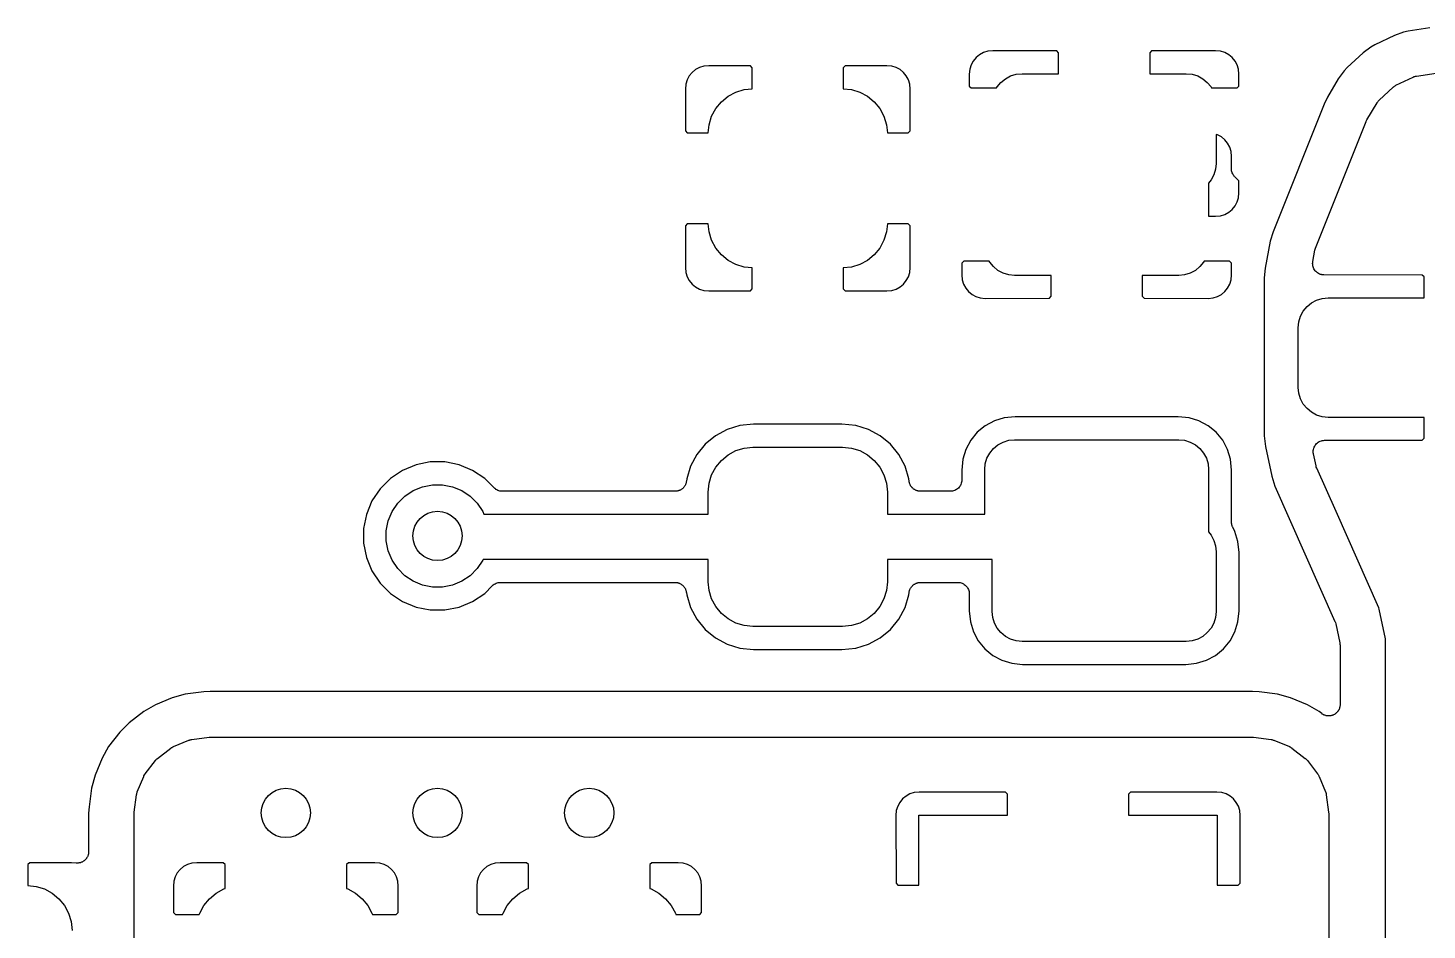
# Model space of a CAD drawing. Extents: x 176.5 to 204.5, y -115.6 to -87.6.
# Drawn here: x 187.76 to 197.13, y -102.26 to -96.22 of the extents above; entities that cross this region are included whole.
import ezdxf

# ---------------------------------------------------------------- set-up
doc = ezdxf.new("R2010")
doc.units = 0
doc.layers.add('BLACK', color=7, linetype='CONTINUOUS')

msp = doc.modelspace()

# ---------------------------------------------------------------- linework, layer by layer
at = {"layer": 'BLACK', "linetype": 'CONTINUOUS'}
for p, q in [((197.146, -96.219), (197.002, -96.2406)), ((196.91, -96.269), (196.779, -96.3316)), ((196.971, -96.2467), (196.91, -96.269)), ((197.002, -96.2406), (196.971, -96.2467)), ((194.107, -96.4167), (194.088, -96.4399)), ((194.13, -96.3977), (194.107, -96.4167)), ((194.156, -96.3835), (194.13, -96.3977)), ((194.185, -96.3748), (194.156, -96.3835)), ((194.219, -96.3715), (194.185, -96.3748)), ((194.648, -96.3725), (194.219, -96.3715)), ((194.66, -96.3851), (194.648, -96.3725)), ((194.66, -96.525), (194.66, -96.3851)), ((195.282, -96.3725), (195.27, -96.3851)), ((195.27, -96.3851), (195.27, -96.525)), ((195.711, -96.3715), (195.282, -96.3725)), ((195.745, -96.3748), (195.711, -96.3715)), ((195.774, -96.3835), (195.745, -96.3748)), ((195.8, -96.3977), (195.774, -96.3835)), ((195.823, -96.4167), (195.8, -96.3977)), ((195.842, -96.4399), (195.823, -96.4167)), ((196.7, -96.3856), (196.593, -96.4838)), ((196.752, -96.3463), (196.7, -96.3856)), ((196.779, -96.3316), (196.752, -96.3463)), ((192.228, -96.4977), (192.205, -96.5167)), ((192.254, -96.4835), (192.228, -96.4977)), ((192.283, -96.4748), (192.254, -96.4835)), ((192.317, -96.4715), (192.283, -96.4748)), ((192.596, -96.4725), (192.317, -96.4715)), ((192.608, -96.4851), (192.596, -96.4725)), ((192.608, -96.6255), (192.608, -96.4851)), ((193.23, -96.4725), (193.218, -96.4851)), ((193.218, -96.4851), (193.218, -96.6255)), ((193.509, -96.4715), (193.23, -96.4725)), ((193.543, -96.4748), (193.509, -96.4715)), ((193.572, -96.4835), (193.543, -96.4748)), ((193.598, -96.4977), (193.572, -96.4835)), ((193.621, -96.5167), (193.598, -96.4977)), ((194.065, -96.4951), (194.062, -96.5284)), ((194.074, -96.4664), (194.065, -96.4951)), ((194.088, -96.4399), (194.074, -96.4664)), ((195.856, -96.4664), (195.842, -96.4399)), ((195.865, -96.4951), (195.856, -96.4664)), ((195.868, -96.5284), (195.865, -96.4951)), ((196.572, -96.5058), (196.533, -96.5587)), ((196.593, -96.4838), (196.572, -96.5058)), ((192.163, -96.5951), (192.16, -96.6286)), ((192.172, -96.5664), (192.163, -96.5951)), ((192.186, -96.5399), (192.172, -96.5664)), ((192.205, -96.5167), (192.186, -96.5399)), ((193.64, -96.5399), (193.621, -96.5167)), ((193.652, -96.5609), (193.64, -96.5399)), ((193.654, -96.5664), (193.652, -96.5609)), ((193.663, -96.5951), (193.654, -96.5664)), ((193.666, -96.6286), (193.663, -96.5951)), ((194.062, -96.5284), (194.062, -96.6074)), ((194.062, -96.6074), (194.075, -96.6202)), ((194.249, -96.6139), (194.274, -96.5836)), ((194.274, -96.5836), (194.304, -96.5587)), ((194.304, -96.5587), (194.338, -96.5402)), ((194.338, -96.5402), (194.376, -96.5288)), ((194.376, -96.5288), (194.415, -96.525)), ((194.415, -96.525), (194.66, -96.525)), ((195.27, -96.525), (195.515, -96.525)), ((195.515, -96.525), (195.554, -96.5288)), ((195.554, -96.5288), (195.592, -96.5402)), ((195.592, -96.5402), (195.626, -96.5587)), ((195.626, -96.5587), (195.656, -96.5836)), ((195.656, -96.5836), (195.681, -96.6139)), ((195.855, -96.6202), (195.868, -96.6074)), ((195.868, -96.6074), (195.868, -96.5284)), ((196.533, -96.5587), (196.461, -96.683)), ((196.907, -96.6101), (196.91, -96.608)), ((196.91, -96.608), (196.914, -96.6056)), ((196.914, -96.6056), (196.917, -96.6041)), ((196.917, -96.6041), (196.919, -96.6024)), ((196.919, -96.6024), (197.035, -96.5473)), ((197.035, -96.5473), (197.036, -96.5468)), ((197.036, -96.5468), (197.039, -96.5457)), ((197.039, -96.5457), (197.042, -96.5443)), ((197.042, -96.5443), (197.046, -96.5433)), ((197.046, -96.5433), (197.05, -96.5419)), ((197.05, -96.5419), (197.053, -96.5415)), ((197.053, -96.5415), (197.056, -96.5406)), ((197.056, -96.5406), (197.188, -96.5208)), ((192.16, -96.6286), (192.16, -96.9076)), ((192.401, -96.7129), (192.446, -96.6756)), ((192.446, -96.6756), (192.498, -96.6478)), ((192.498, -96.6478), (192.554, -96.6308)), ((192.554, -96.6308), (192.608, -96.6255)), ((193.218, -96.6255), (193.272, -96.6308)), ((193.272, -96.6308), (193.328, -96.6478)), ((193.328, -96.6478), (193.38, -96.6756)), ((193.38, -96.6756), (193.425, -96.7129)), ((193.666, -96.9076), (193.666, -96.6286)), ((194.075, -96.6202), (194.245, -96.6202)), ((194.245, -96.6202), (194.249, -96.6139)), ((195.681, -96.6139), (195.685, -96.6202)), ((195.685, -96.6202), (195.855, -96.6202)), ((196.461, -96.683), (196.438, -96.7288)), ((196.804, -96.7041), (196.807, -96.7016)), ((196.807, -96.7016), (196.901, -96.6151)), ((196.901, -96.6151), (196.902, -96.6144)), ((196.902, -96.6144), (196.904, -96.6124)), ((196.904, -96.6124), (196.907, -96.6101)), ((192.336, -96.8102), (192.364, -96.7583)), ((192.364, -96.7583), (192.401, -96.7129)), ((193.425, -96.7129), (193.462, -96.7583)), ((193.462, -96.7583), (193.49, -96.8102)), ((196.438, -96.7288), (196.097, -97.5826)), ((196.725, -96.8344), (196.793, -96.7192)), ((196.793, -96.7183), (196.795, -96.7156)), ((196.793, -96.7192), (196.793, -96.7183)), ((196.795, -96.7156), (196.797, -96.7127)), ((196.797, -96.7127), (196.8, -96.7096)), ((196.8, -96.7096), (196.802, -96.7064)), ((196.802, -96.7064), (196.804, -96.7041)), ((192.313, -96.9202), (192.319, -96.8665)), ((192.319, -96.8665), (192.336, -96.8102)), ((193.49, -96.8102), (193.507, -96.8665)), ((193.507, -96.8665), (193.513, -96.9202)), ((196.381, -97.6924), (196.72, -96.8446)), ((196.72, -96.8446), (196.721, -96.8436)), ((196.721, -96.8436), (196.723, -96.8391)), ((196.723, -96.8391), (196.725, -96.8344)), ((192.16, -96.9076), (192.173, -96.9202)), ((192.173, -96.9202), (192.313, -96.9202)), ((193.513, -96.9202), (193.653, -96.9202)), ((193.653, -96.9202), (193.666, -96.9076)), ((195.724, -96.9335), (195.715, -96.9309)), ((195.715, -96.9309), (195.715, -97.125)), ((195.75, -96.9477), (195.724, -96.9335)), ((195.773, -96.9667), (195.75, -96.9477)), ((195.792, -96.9899), (195.773, -96.9667)), ((195.806, -97.0164), (195.792, -96.9899)), ((195.815, -97.0451), (195.806, -97.0164)), ((195.818, -97.0784), (195.815, -97.0451)), ((195.711, -97.164), (195.7, -97.2015)), ((195.715, -97.125), (195.711, -97.164)), ((195.818, -97.1602), (195.818, -97.0784)), ((195.818, -97.1603), (195.818, -97.1602)), ((195.818, -97.1602), (195.818, -97.1602)), ((195.818, -97.1602), (195.818, -97.1602)), ((195.818, -97.1666), (195.818, -97.1603)), ((195.819, -97.175), (195.818, -97.1666)), ((195.681, -97.2361), (195.663, -97.258)), ((195.663, -97.258), (195.665, -97.275)), ((195.7, -97.2015), (195.681, -97.2361)), ((195.819, -97.1751), (195.819, -97.175)), ((195.821, -97.1825), (195.819, -97.1751)), ((195.819, -97.1751), (195.819, -97.1751)), ((195.823, -97.1893), (195.821, -97.1825)), ((195.823, -97.1894), (195.823, -97.1893)), ((195.823, -97.1893), (195.823, -97.1893)), ((195.826, -97.1955), (195.823, -97.1894)), ((195.83, -97.2025), (195.826, -97.1955)), ((195.83, -97.2026), (195.83, -97.2025)), ((195.834, -97.2073), (195.83, -97.2026)), ((195.83, -97.2026), (195.83, -97.2026)), ((195.839, -97.2141), (195.834, -97.2073)), ((195.84, -97.2149), (195.839, -97.2141)), ((195.868, -97.2426), (195.84, -97.2149)), ((195.868, -97.3216), (195.868, -97.2426)), ((195.665, -97.275), (195.665, -97.4784)), ((195.856, -97.3836), (195.865, -97.3549)), ((195.865, -97.3549), (195.868, -97.3216)), ((195.774, -97.4665), (195.8, -97.4523)), ((195.8, -97.4523), (195.823, -97.4333)), ((195.823, -97.4333), (195.842, -97.4101)), ((195.842, -97.4101), (195.856, -97.3836)), ((192.173, -97.5298), (192.16, -97.5424)), ((192.16, -97.5424), (192.16, -97.8214)), ((192.313, -97.5298), (192.173, -97.5298)), ((192.319, -97.5835), (192.313, -97.5298)), ((193.513, -97.5298), (193.507, -97.5835)), ((193.653, -97.5298), (193.513, -97.5298)), ((193.666, -97.5424), (193.653, -97.5298)), ((193.666, -97.8214), (193.666, -97.5424)), ((195.665, -97.4784), (195.711, -97.4785)), ((195.711, -97.4785), (195.745, -97.4752)), ((195.745, -97.4752), (195.774, -97.4665)), ((192.336, -97.6398), (192.319, -97.5835)), ((192.364, -97.6917), (192.336, -97.6398)), ((193.49, -97.6398), (193.462, -97.6917)), ((193.507, -97.5835), (193.49, -97.6398)), ((196.097, -97.5826), (196.078, -97.6451)), ((192.401, -97.7371), (192.364, -97.6917)), ((193.462, -97.6917), (193.425, -97.7371)), ((196.078, -97.6451), (196.043, -97.8266)), ((196.363, -97.7811), (196.377, -97.7063)), ((196.377, -97.7053), (196.379, -97.6989)), ((196.377, -97.7063), (196.377, -97.7053)), ((196.379, -97.6989), (196.381, -97.6924)), ((192.16, -97.8214), (192.163, -97.8549)), ((192.446, -97.7744), (192.401, -97.7371)), ((192.498, -97.8022), (192.446, -97.7744)), ((192.554, -97.8192), (192.498, -97.8022)), ((192.608, -97.8245), (192.554, -97.8192)), ((192.608, -97.9649), (192.608, -97.8245)), ((193.272, -97.8192), (193.218, -97.8245)), ((193.218, -97.8245), (193.218, -97.9649)), ((193.328, -97.8022), (193.272, -97.8192)), ((193.38, -97.7744), (193.328, -97.8022)), ((193.425, -97.7371), (193.38, -97.7744)), ((193.663, -97.8549), (193.666, -97.8214)), ((194.025, -97.7798), (194.012, -97.7926)), ((194.012, -97.7926), (194.012, -97.8716)), ((194.195, -97.7798), (194.025, -97.7798)), ((194.199, -97.7861), (194.195, -97.7798)), ((194.224, -97.8164), (194.199, -97.7861)), ((194.254, -97.8413), (194.224, -97.8164)), ((195.606, -97.8164), (195.576, -97.8413)), ((195.631, -97.7861), (195.606, -97.8164)), ((195.635, -97.7798), (195.631, -97.7861)), ((195.805, -97.7798), (195.635, -97.7798)), ((195.818, -97.7926), (195.805, -97.7798)), ((195.818, -97.8716), (195.818, -97.7926)), ((196.043, -97.8266), (196.037, -97.8915)), ((196.361, -97.7949), (196.362, -97.788)), ((196.361, -97.7954), (196.361, -97.7949)), ((196.361, -97.7959), (196.361, -97.7954)), ((196.362, -97.8028), (196.361, -97.7959)), ((196.362, -97.788), (196.363, -97.7811)), ((196.363, -97.8097), (196.362, -97.8028)), ((196.363, -97.8102), (196.363, -97.8097)), ((196.363, -97.8107), (196.363, -97.8102)), ((196.365, -97.8173), (196.363, -97.8107)), ((196.367, -97.824), (196.365, -97.8173)), ((196.367, -97.8244), (196.367, -97.824)), ((196.367, -97.8249), (196.367, -97.8244)), ((196.37, -97.831), (196.367, -97.8249)), ((192.163, -97.8549), (192.172, -97.8836)), ((192.172, -97.8836), (192.186, -97.9101)), ((192.186, -97.9101), (192.205, -97.9333)), ((193.621, -97.9333), (193.64, -97.9101)), ((193.64, -97.9101), (193.654, -97.8836)), ((193.654, -97.8836), (193.663, -97.8549)), ((194.012, -97.8716), (194.015, -97.9049)), ((194.015, -97.9049), (194.024, -97.9336)), ((194.288, -97.8598), (194.254, -97.8413)), ((194.326, -97.8712), (194.288, -97.8598)), ((194.365, -97.875), (194.326, -97.8712)), ((194.61, -97.875), (194.365, -97.875)), ((194.61, -98.0149), (194.61, -97.875)), ((195.465, -97.875), (195.22, -97.875)), ((195.22, -97.875), (195.22, -98.0149)), ((195.504, -97.8712), (195.465, -97.875)), ((195.542, -97.8598), (195.504, -97.8712)), ((195.576, -97.8413), (195.542, -97.8598)), ((195.806, -97.9336), (195.815, -97.9049)), ((195.815, -97.9049), (195.818, -97.8716)), ((196.037, -97.8915), (196.037, -98.9482)), ((196.374, -97.8372), (196.37, -97.831)), ((196.374, -97.8376), (196.374, -97.8372)), ((196.374, -97.838), (196.374, -97.8376)), ((196.379, -97.8434), (196.374, -97.838)), ((196.383, -97.8488), (196.379, -97.8434)), ((196.383, -97.8491), (196.383, -97.8488)), ((196.384, -97.8495), (196.383, -97.8491)), ((196.389, -97.8539), (196.384, -97.8495)), ((196.394, -97.8583), (196.389, -97.8539)), ((196.395, -97.8586), (196.394, -97.8583)), ((196.395, -97.8589), (196.395, -97.8586)), ((196.401, -97.8622), (196.395, -97.8589)), ((196.407, -97.8655), (196.401, -97.8622)), ((196.408, -97.8657), (196.407, -97.8655)), ((196.408, -97.8659), (196.408, -97.8657)), ((196.415, -97.8679), (196.408, -97.8659)), ((196.421, -97.87), (196.415, -97.8679)), ((196.422, -97.8701), (196.421, -97.87)), ((196.422, -97.8702), (196.422, -97.8701)), ((196.429, -97.8709), (196.422, -97.8702)), ((196.436, -97.8717), (196.429, -97.8709)), ((196.437, -97.8717), (196.436, -97.8717)), ((197.096, -97.8726), (196.437, -97.8717)), ((196.437, -97.8717), (196.437, -97.8717)), ((197.109, -97.8851), (197.096, -97.8726)), ((197.109, -98.025), (197.109, -97.8851)), ((192.205, -97.9333), (192.228, -97.9523)), ((192.228, -97.9523), (192.254, -97.9665)), ((192.254, -97.9665), (192.283, -97.9752)), ((192.283, -97.9752), (192.317, -97.9785)), ((192.317, -97.9785), (192.596, -97.9775)), ((192.596, -97.9775), (192.608, -97.9649)), ((193.218, -97.9649), (193.23, -97.9775)), ((193.23, -97.9775), (193.509, -97.9785)), ((193.509, -97.9785), (193.543, -97.9752)), ((193.543, -97.9752), (193.572, -97.9665)), ((193.572, -97.9665), (193.598, -97.9523)), ((193.598, -97.9523), (193.621, -97.9333)), ((194.024, -97.9336), (194.038, -97.9601)), ((194.038, -97.9601), (194.057, -97.9833)), ((194.057, -97.9833), (194.08, -98.0023)), ((194.08, -98.0023), (194.106, -98.0165)), ((194.598, -98.0275), (194.61, -98.0149)), ((195.22, -98.0149), (195.232, -98.0275)), ((195.724, -98.0165), (195.75, -98.0023)), ((195.75, -98.0023), (195.773, -97.9833)), ((195.773, -97.9833), (195.792, -97.9601)), ((195.792, -97.9601), (195.806, -97.9336)), ((194.106, -98.0165), (194.135, -98.0252)), ((194.135, -98.0252), (194.169, -98.0285)), ((194.169, -98.0285), (194.598, -98.0275)), ((195.232, -98.0275), (195.661, -98.0285)), ((195.661, -98.0285), (195.695, -98.0252)), ((195.695, -98.0252), (195.724, -98.0165)), ((196.299, -98.1139), (196.324, -98.0836)), ((196.324, -98.0836), (196.354, -98.0587)), ((196.354, -98.0587), (196.388, -98.0402)), ((196.388, -98.0402), (196.426, -98.0288)), ((196.426, -98.0288), (196.465, -98.025)), ((196.465, -98.025), (197.109, -98.025)), ((196.265, -98.225), (196.269, -98.186)), ((196.269, -98.186), (196.28, -98.1485)), ((196.28, -98.1485), (196.299, -98.1139)), ((196.265, -98.625), (196.265, -98.225)), ((196.269, -98.664), (196.265, -98.625)), ((196.28, -98.7015), (196.269, -98.664)), ((196.299, -98.7361), (196.28, -98.7015)), ((196.324, -98.7664), (196.299, -98.7361)), ((194.23, -98.8487), (194.169, -98.8814)), ((194.296, -98.8286), (194.23, -98.8487)), ((194.369, -98.8215), (194.296, -98.8286)), ((195.461, -98.8215), (194.369, -98.8215)), ((195.534, -98.8286), (195.461, -98.8215)), ((195.6, -98.8487), (195.534, -98.8286)), ((195.661, -98.8814), (195.6, -98.8487)), ((196.354, -98.7913), (196.324, -98.7664)), ((196.388, -98.8098), (196.354, -98.7913)), ((196.426, -98.8212), (196.388, -98.8098)), ((196.465, -98.825), (196.426, -98.8212)), ((197.109, -98.825), (196.465, -98.825)), ((197.109, -98.9649), (197.109, -98.825)), ((192.361, -98.9482), (192.293, -99.0046)), ((192.44, -98.9064), (192.361, -98.9482)), ((192.525, -98.8806), (192.44, -98.9064)), ((192.617, -98.8715), (192.525, -98.8806)), ((193.209, -98.8715), (192.617, -98.8715)), ((193.301, -98.8806), (193.209, -98.8715)), ((193.386, -98.9064), (193.301, -98.8806)), ((193.465, -98.9482), (193.386, -98.9064)), ((193.533, -99.0046), (193.465, -98.9482)), ((194.115, -98.9253), (194.071, -98.9788)), ((194.169, -98.8814), (194.115, -98.9253)), ((195.715, -98.9253), (195.661, -98.8814)), ((195.759, -98.9788), (195.715, -98.9253)), ((196.037, -98.9482), (196.045, -99.0194)), ((192.293, -99.0046), (192.236, -99.0733)), ((192.498, -99.0478), (192.554, -99.0308)), ((192.554, -99.0308), (192.613, -99.025)), ((192.613, -99.025), (193.213, -99.025)), ((193.213, -99.025), (193.272, -99.0308)), ((193.272, -99.0308), (193.328, -99.0478)), ((193.59, -99.0733), (193.533, -99.0046)), ((194.039, -99.0399), (194.019, -99.1061)), ((194.071, -98.9788), (194.039, -99.0399)), ((194.199, -99.0639), (194.224, -99.0336)), ((194.224, -99.0336), (194.254, -99.0087)), ((194.254, -99.0087), (194.288, -98.9902)), ((194.288, -98.9902), (194.326, -98.9788)), ((194.326, -98.9788), (194.365, -98.975)), ((194.365, -98.975), (195.465, -98.975)), ((195.465, -98.975), (195.504, -98.9788)), ((195.504, -98.9788), (195.542, -98.9902)), ((195.542, -98.9902), (195.576, -99.0087)), ((195.576, -99.0087), (195.606, -99.0336)), ((195.606, -99.0336), (195.631, -99.0639)), ((195.791, -99.0399), (195.759, -98.9788)), ((195.811, -99.1061), (195.791, -99.0399)), ((196.045, -99.0194), (196.087, -99.2179)), ((196.366, -99.0467), (196.367, -99.0397)), ((196.367, -99.0393), (196.369, -99.0322)), ((196.367, -99.0395), (196.367, -99.0393)), ((196.367, -99.0397), (196.367, -99.0395)), ((196.369, -99.0322), (196.371, -99.0254)), ((196.371, -99.025), (196.375, -99.0186)), ((196.371, -99.0252), (196.371, -99.025)), ((196.371, -99.0254), (196.371, -99.0252)), ((196.375, -99.0186), (196.378, -99.0123)), ((196.378, -99.012), (196.383, -99.0063)), ((196.378, -99.0121), (196.378, -99.012)), ((196.378, -99.0123), (196.378, -99.0121)), ((196.383, -99.0063), (196.388, -99.0008)), ((196.388, -99.0005), (196.393, -98.9959)), ((196.388, -99.0006), (196.388, -99.0005)), ((196.388, -99.0008), (196.388, -99.0006)), ((196.393, -98.9959), (196.399, -98.9913)), ((196.399, -98.9911), (196.406, -98.9876)), ((196.399, -98.9912), (196.399, -98.9911)), ((196.399, -98.9913), (196.399, -98.9912)), ((196.406, -98.9876), (196.412, -98.9842)), ((196.412, -98.9841), (196.42, -98.9819)), ((196.412, -98.9842), (196.412, -98.9841)), ((196.412, -98.9842), (196.412, -98.9842)), ((196.42, -98.9819), (196.426, -98.9798)), ((196.426, -98.9798), (196.427, -98.9798)), ((196.427, -98.9797), (196.434, -98.979)), ((196.427, -98.9798), (196.427, -98.9797)), ((196.434, -98.979), (196.441, -98.9783)), ((196.441, -98.9783), (196.441, -98.9783)), ((196.441, -98.9783), (196.442, -98.9783)), ((196.442, -98.9783), (197.096, -98.9774)), ((197.096, -98.9774), (197.109, -98.9649)), ((190.451, -99.1235), (190.356, -99.1425)), ((190.549, -99.1235), (190.451, -99.1235)), ((190.644, -99.1425), (190.549, -99.1235)), ((192.236, -99.0733), (192.194, -99.1516)), ((192.364, -99.1583), (192.401, -99.1129)), ((192.401, -99.1129), (192.446, -99.0756)), ((192.446, -99.0756), (192.498, -99.0478)), ((193.328, -99.0478), (193.38, -99.0756)), ((193.38, -99.0756), (193.425, -99.1129)), ((193.425, -99.1129), (193.462, -99.1583)), ((193.632, -99.1516), (193.59, -99.0733)), ((194.019, -99.1061), (194.011, -99.1787)), ((194.165, -99.175), (194.169, -99.136)), ((194.169, -99.136), (194.18, -99.0985)), ((194.18, -99.0985), (194.199, -99.0639)), ((195.631, -99.0639), (195.65, -99.0985)), ((195.65, -99.0985), (195.661, -99.136)), ((195.661, -99.136), (195.665, -99.175)), ((195.819, -99.1787), (195.811, -99.1061)), ((196.365, -99.054), (196.366, -99.0467)), ((196.365, -99.0543), (196.365, -99.054)), ((196.365, -99.0545), (196.365, -99.0543)), ((196.366, -99.0615), (196.365, -99.0545)), ((196.367, -99.0689), (196.366, -99.0615)), ((196.367, -99.069), (196.367, -99.0689)), ((196.367, -99.0693), (196.367, -99.069)), ((196.367, -99.0703), (196.367, -99.0693)), ((196.384, -99.1507), (196.367, -99.0703)), ((190.265, -99.1799), (190.184, -99.2341)), ((190.356, -99.1425), (190.265, -99.1799)), ((190.735, -99.1799), (190.644, -99.1425)), ((190.816, -99.2341), (190.735, -99.1799)), ((192.194, -99.1516), (192.169, -99.2366)), ((192.319, -99.2665), (192.336, -99.2102)), ((192.336, -99.2102), (192.364, -99.1583)), ((193.462, -99.1583), (193.49, -99.2102)), ((193.49, -99.2102), (193.507, -99.2665)), ((193.657, -99.2366), (193.632, -99.1516)), ((194.011, -99.1787), (194.011, -99.244)), ((194.165, -99.4726), (194.165, -99.175)), ((195.665, -99.175), (195.665, -99.575)), ((195.819, -99.5282), (195.819, -99.1787)), ((196.087, -99.2179), (196.109, -99.2859)), ((196.386, -99.1576), (196.384, -99.1507)), ((196.389, -99.1648), (196.386, -99.1576)), ((196.389, -99.1658), (196.389, -99.1648)), ((196.518, -99.4559), (196.389, -99.1658)), ((190.115, -99.3031), (190.061, -99.3842)), ((190.184, -99.2341), (190.115, -99.3031)), ((190.281, -99.3525), (190.338, -99.3149)), ((190.338, -99.3149), (190.4, -99.2891)), ((190.4, -99.2891), (190.466, -99.2759)), ((190.466, -99.2759), (190.534, -99.2759)), ((190.534, -99.2759), (190.6, -99.2891)), ((190.6, -99.2891), (190.662, -99.3149)), ((190.662, -99.3149), (190.719, -99.3525)), ((190.88, -99.2979), (190.816, -99.2341)), ((190.885, -99.3024), (190.88, -99.2979)), ((190.89, -99.3069), (190.885, -99.3024)), ((190.891, -99.3071), (190.89, -99.3069)), ((190.891, -99.3073), (190.891, -99.3071)), ((190.897, -99.3107), (190.891, -99.3073)), ((190.903, -99.314), (190.897, -99.3107)), ((190.904, -99.3142), (190.903, -99.314)), ((190.904, -99.3143), (190.904, -99.3142)), ((190.911, -99.3164), (190.904, -99.3143)), ((190.918, -99.3185), (190.911, -99.3164)), ((190.918, -99.3186), (190.918, -99.3185)), ((190.918, -99.3187), (190.918, -99.3186)), ((190.925, -99.3194), (190.918, -99.3187)), ((190.932, -99.3202), (190.925, -99.3194)), ((190.933, -99.3202), (190.932, -99.3202)), ((192.091, -99.3202), (190.933, -99.3202)), ((190.933, -99.3202), (190.933, -99.3202)), ((190.933, -99.3202), (190.933, -99.3202)), ((190.933, -99.3202), (190.933, -99.3202)), ((192.095, -99.3199), (192.091, -99.3202)), ((192.098, -99.3199), (192.095, -99.3199)), ((192.102, -99.3191), (192.098, -99.3199)), ((192.106, -99.3187), (192.102, -99.3191)), ((192.109, -99.3178), (192.106, -99.3187)), ((192.113, -99.3171), (192.109, -99.3178)), ((192.116, -99.3156), (192.113, -99.3171)), ((192.12, -99.3144), (192.116, -99.3156)), ((192.123, -99.3128), (192.12, -99.3144)), ((192.127, -99.3115), (192.123, -99.3128)), ((192.13, -99.3094), (192.127, -99.3115)), ((192.133, -99.3075), (192.13, -99.3094)), ((192.136, -99.3053), (192.133, -99.3075)), ((192.139, -99.3034), (192.136, -99.3053)), ((192.142, -99.3006), (192.139, -99.3034)), ((192.145, -99.2981), (192.142, -99.3006)), ((192.147, -99.2954), (192.145, -99.2981)), ((192.15, -99.293), (192.147, -99.2954)), ((192.152, -99.2897), (192.15, -99.293)), ((192.154, -99.2866), (192.152, -99.2897)), ((192.156, -99.2836), (192.154, -99.2866)), ((192.158, -99.2807), (192.156, -99.2836)), ((192.16, -99.2771), (192.158, -99.2807)), ((192.162, -99.2735), (192.16, -99.2771)), ((192.163, -99.2702), (192.162, -99.2735)), ((192.164, -99.2671), (192.163, -99.2702)), ((192.165, -99.2631), (192.164, -99.2671)), ((192.166, -99.2593), (192.165, -99.2631)), ((192.167, -99.2525), (192.166, -99.2559)), ((192.166, -99.2559), (192.166, -99.2593)), ((192.169, -99.2366), (192.167, -99.2515)), ((192.167, -99.2515), (192.167, -99.2525)), ((192.313, -99.325), (192.319, -99.2665)), ((192.313, -99.4726), (192.313, -99.325)), ((193.507, -99.2665), (193.513, -99.325)), ((193.513, -99.325), (193.513, -99.4726)), ((193.659, -99.2515), (193.657, -99.2366)), ((193.66, -99.2548), (193.659, -99.2515)), ((193.66, -99.2583), (193.66, -99.2548)), ((193.661, -99.2621), (193.66, -99.2583)), ((193.662, -99.2661), (193.661, -99.2621)), ((193.663, -99.2692), (193.662, -99.2661)), ((193.664, -99.2725), (193.663, -99.2692)), ((193.666, -99.2761), (193.664, -99.2725)), ((193.667, -99.2798), (193.666, -99.2761)), ((193.669, -99.2827), (193.667, -99.2798)), ((193.671, -99.2857), (193.669, -99.2827)), ((193.673, -99.2888), (193.671, -99.2857)), ((193.676, -99.2922), (193.673, -99.2888)), ((193.678, -99.2946), (193.676, -99.2922)), ((193.68, -99.2973), (193.678, -99.2946)), ((193.683, -99.2999), (193.68, -99.2973)), ((193.686, -99.3027), (193.683, -99.2999)), ((193.689, -99.3047), (193.686, -99.3027)), ((193.692, -99.3069), (193.689, -99.3047)), ((193.695, -99.3088), (193.692, -99.3069)), ((193.699, -99.311), (193.695, -99.3088)), ((193.702, -99.3124), (193.699, -99.311)), ((193.705, -99.314), (193.702, -99.3124)), ((193.709, -99.3152), (193.705, -99.314)), ((193.712, -99.3168), (193.709, -99.3152)), ((193.716, -99.3175), (193.712, -99.3168)), ((193.719, -99.3185), (193.716, -99.3175)), ((193.723, -99.319), (193.719, -99.3185)), ((193.727, -99.3198), (193.723, -99.319)), ((193.73, -99.3198), (193.727, -99.3198)), ((193.734, -99.3202), (193.73, -99.3198)), ((193.735, -99.3202), (193.734, -99.3202)), ((193.935, -99.3202), (193.735, -99.3202)), ((193.942, -99.3195), (193.935, -99.3202)), ((193.95, -99.3188), (193.942, -99.3195)), ((193.957, -99.3167), (193.95, -99.3187)), ((193.95, -99.3187), (193.95, -99.3188)), ((193.95, -99.3188), (193.95, -99.3188)), ((193.964, -99.3147), (193.957, -99.3167)), ((193.971, -99.311), (193.964, -99.3144)), ((193.964, -99.3144), (193.964, -99.3145)), ((193.964, -99.3145), (193.964, -99.3147)), ((193.977, -99.3078), (193.971, -99.311)), ((193.983, -99.3029), (193.977, -99.3075)), ((193.977, -99.3075), (193.977, -99.3076)), ((193.977, -99.3076), (193.977, -99.3078)), ((193.989, -99.2984), (193.983, -99.3029)), ((193.994, -99.2926), (193.989, -99.2981)), ((193.989, -99.2981), (193.989, -99.2982)), ((193.989, -99.2982), (193.989, -99.2984)), ((193.998, -99.287), (193.994, -99.2926)), ((194.002, -99.2803), (193.998, -99.2866)), ((193.998, -99.2866), (193.998, -99.2868)), ((193.998, -99.2868), (193.998, -99.287)), ((194.005, -99.274), (194.002, -99.2803)), ((194.006, -99.2735), (194.005, -99.2738)), ((194.005, -99.2738), (194.005, -99.274)), ((194.008, -99.2666), (194.006, -99.2735)), ((194.01, -99.2598), (194.008, -99.2666)), ((194.011, -99.2522), (194.01, -99.2593)), ((194.01, -99.2593), (194.01, -99.2596)), ((194.01, -99.2596), (194.01, -99.2598)), ((194.011, -99.244), (194.011, -99.2445)), ((194.011, -99.2445), (194.011, -99.2445)), ((194.011, -99.2445), (194.011, -99.2445)), ((194.011, -99.2445), (194.011, -99.2451)), ((194.011, -99.2451), (194.011, -99.2522)), ((196.109, -99.2859), (196.511, -100.192)), ((190.061, -99.3842), (190.024, -99.4743)), ((190.196, -99.4564), (190.234, -99.4002)), ((190.234, -99.4002), (190.281, -99.3525)), ((190.719, -99.3525), (190.766, -99.4002)), ((190.766, -99.4002), (190.804, -99.4564)), ((190.024, -99.4743), (190.005, -99.57)), ((190.17, -99.5188), (190.196, -99.4564)), ((190.804, -99.4564), (190.811, -99.4726)), ((190.811, -99.4726), (192.313, -99.4726)), ((193.513, -99.4726), (194.165, -99.4726)), ((196.805, -100.101), (196.518, -99.4559)), ((190.005, -99.57), (190.005, -99.6676)), ((190.157, -99.585), (190.17, -99.5188)), ((190.157, -99.6526), (190.157, -99.585)), ((195.665, -99.575), (195.663, -99.592)), ((195.663, -99.592), (195.681, -99.6139)), ((195.819, -99.5315), (195.819, -99.5282)), ((195.819, -99.5348), (195.819, -99.5315)), ((195.82, -99.5388), (195.819, -99.5348)), ((195.82, -99.543), (195.82, -99.5388)), ((195.821, -99.5462), (195.82, -99.543)), ((195.822, -99.5494), (195.821, -99.5462)), ((195.823, -99.5533), (195.822, -99.5494)), ((195.824, -99.5572), (195.823, -99.5533)), ((195.826, -99.5601), (195.824, -99.5572)), ((195.827, -99.5632), (195.826, -99.5601)), ((195.828, -99.5641), (195.827, -99.5632)), ((195.841, -99.5899), (195.828, -99.5641)), ((195.861, -99.6561), (195.841, -99.5899)), ((190.005, -99.6676), (190.024, -99.7633)), ((190.17, -99.7188), (190.157, -99.6526)), ((195.681, -99.6139), (195.7, -99.6485)), ((195.7, -99.6485), (195.711, -99.686)), ((195.711, -99.686), (195.715, -99.725)), ((195.869, -99.7287), (195.861, -99.6561)), ((190.024, -99.7633), (190.061, -99.8534)), ((190.196, -99.7812), (190.17, -99.7188)), ((190.234, -99.8374), (190.196, -99.7812)), ((190.804, -99.7812), (190.766, -99.8374)), ((190.805, -99.7774), (190.804, -99.7812)), ((192.313, -99.7774), (190.805, -99.7774)), ((192.313, -99.925), (192.313, -99.7774)), ((194.215, -99.7774), (193.513, -99.7774)), ((193.513, -99.7774), (193.513, -99.925)), ((194.215, -100.125), (194.215, -99.7774)), ((195.715, -99.725), (195.715, -100.125)), ((195.869, -100.121), (195.869, -99.7287)), ((190.061, -99.8534), (190.115, -99.9345)), ((190.281, -99.8851), (190.234, -99.8374)), ((190.338, -99.9227), (190.281, -99.8851)), ((190.719, -99.8851), (190.662, -99.9227)), ((190.766, -99.8374), (190.719, -99.8851)), ((190.115, -99.9345), (190.184, -100.004)), ((190.4, -99.9485), (190.338, -99.9227)), ((190.466, -99.9617), (190.4, -99.9485)), ((190.534, -99.9617), (190.466, -99.9617)), ((190.6, -99.9485), (190.534, -99.9617)), ((190.662, -99.9227), (190.6, -99.9485)), ((190.816, -100.004), (190.867, -99.9521)), ((190.867, -99.9519), (190.868, -99.9514)), ((190.867, -99.9521), (190.867, -99.9519)), ((190.867, -99.9519), (190.867, -99.9519)), ((190.867, -99.9519), (190.867, -99.9519)), ((190.868, -99.9514), (190.873, -99.9469)), ((190.873, -99.9469), (190.879, -99.9425)), ((190.879, -99.9423), (190.88, -99.9421)), ((190.879, -99.9425), (190.879, -99.9423)), ((190.88, -99.9421), (190.886, -99.9388)), ((190.886, -99.9388), (190.892, -99.9355)), ((190.892, -99.9354), (190.893, -99.9352)), ((190.892, -99.9355), (190.892, -99.9354)), ((190.893, -99.9352), (190.899, -99.9333)), ((190.899, -99.9333), (190.906, -99.9313)), ((190.906, -99.9313), (190.907, -99.9312)), ((190.907, -99.9311), (190.914, -99.9305)), ((190.907, -99.9312), (190.907, -99.9311)), ((190.914, -99.9305), (190.921, -99.9298)), ((190.921, -99.9298), (192.091, -99.9298)), ((192.091, -99.9298), (192.092, -99.9298)), ((192.092, -99.9298), (192.096, -99.9302)), ((192.096, -99.9302), (192.099, -99.9302)), ((192.099, -99.9302), (192.103, -99.931)), ((192.103, -99.931), (192.107, -99.9315)), ((192.107, -99.9315), (192.11, -99.9325)), ((192.11, -99.9325), (192.114, -99.9332)), ((192.114, -99.9332), (192.117, -99.9348)), ((192.117, -99.9348), (192.121, -99.936)), ((192.121, -99.936), (192.124, -99.9376)), ((192.124, -99.9376), (192.127, -99.939)), ((192.127, -99.939), (192.131, -99.9412)), ((192.131, -99.9412), (192.134, -99.9431)), ((192.134, -99.9431), (192.137, -99.9453)), ((192.137, -99.9453), (192.14, -99.9473)), ((192.14, -99.9473), (192.143, -99.9501)), ((192.143, -99.9501), (192.146, -99.9527)), ((192.146, -99.9527), (192.148, -99.9554)), ((192.148, -99.9554), (192.15, -99.9578)), ((192.15, -99.9578), (192.153, -99.9612)), ((192.153, -99.9612), (192.155, -99.9643)), ((192.155, -99.9643), (192.157, -99.9673)), ((192.157, -99.9673), (192.159, -99.9702)), ((192.159, -99.9702), (192.16, -99.9739)), ((192.16, -99.9739), (192.162, -99.9775)), ((192.162, -99.9775), (192.163, -99.9808)), ((192.163, -99.9808), (192.164, -99.9839)), ((192.319, -99.9835), (192.313, -99.925)), ((193.513, -99.925), (193.507, -99.9835)), ((193.661, -99.9869), (193.662, -99.9829)), ((193.662, -99.9829), (193.663, -99.9798)), ((193.663, -99.9798), (193.664, -99.9765)), ((193.664, -99.9765), (193.666, -99.9729)), ((193.666, -99.9729), (193.668, -99.9693)), ((193.668, -99.9693), (193.67, -99.9664)), ((193.67, -99.9664), (193.672, -99.9634)), ((193.672, -99.9634), (193.674, -99.9603)), ((193.674, -99.9603), (193.676, -99.957)), ((193.676, -99.957), (193.679, -99.9546)), ((193.679, -99.9546), (193.681, -99.9519)), ((193.681, -99.9519), (193.684, -99.9494)), ((193.684, -99.9494), (193.687, -99.9466)), ((193.687, -99.9466), (193.69, -99.9447)), ((193.69, -99.9447), (193.693, -99.9425)), ((193.693, -99.9425), (193.696, -99.9406)), ((193.696, -99.9406), (193.699, -99.9385)), ((193.699, -99.9385), (193.703, -99.9372)), ((193.703, -99.9372), (193.706, -99.9355)), ((193.706, -99.9355), (193.71, -99.9344)), ((193.71, -99.9344), (193.713, -99.9329)), ((193.713, -99.9329), (193.717, -99.9322)), ((193.717, -99.9322), (193.72, -99.9313)), ((193.72, -99.9313), (193.724, -99.9309)), ((193.724, -99.9309), (193.728, -99.9301)), ((193.728, -99.9301), (193.731, -99.9301)), ((193.731, -99.9301), (193.735, -99.9298)), ((193.735, -99.9298), (193.985, -99.9298)), ((193.985, -99.9298), (193.986, -99.9298)), ((193.986, -99.9298), (193.986, -99.9298)), ((193.986, -99.9298), (193.986, -99.9298)), ((193.986, -99.9298), (193.986, -99.9298)), ((193.986, -99.9298), (193.994, -99.9306)), ((193.994, -99.9306), (194.001, -99.9314)), ((194.001, -99.9314), (194.001, -99.9314)), ((194.001, -99.9314), (194.001, -99.9315)), ((194.001, -99.9315), (194.008, -99.9336)), ((194.008, -99.9336), (194.015, -99.9358)), ((194.015, -99.9358), (194.015, -99.9359)), ((194.015, -99.9359), (194.015, -99.936)), ((194.015, -99.936), (194.022, -99.9394)), ((194.022, -99.9394), (194.028, -99.9428)), ((194.028, -99.9428), (194.028, -99.943)), ((194.028, -99.943), (194.028, -99.9431)), ((194.028, -99.9431), (194.034, -99.9477)), ((194.034, -99.9477), (194.039, -99.9523)), ((194.039, -99.9523), (194.04, -99.9525)), ((194.04, -99.9525), (194.04, -99.9527)), ((194.04, -99.9527), (194.044, -99.9583)), ((194.044, -99.9583), (194.049, -99.9638)), ((194.049, -99.9638), (194.049, -99.9641)), ((194.049, -99.9641), (194.049, -99.9643)), ((194.049, -99.9643), (194.052, -99.9706)), ((194.052, -99.9706), (194.056, -99.977)), ((194.056, -99.977), (194.056, -99.9772)), ((194.056, -99.9772), (194.056, -99.9775)), ((194.056, -99.9775), (194.058, -99.9843)), ((190.184, -100.004), (190.265, -100.058)), ((190.265, -100.058), (190.356, -100.095)), ((190.644, -100.095), (190.735, -100.058)), ((190.735, -100.058), (190.816, -100.004)), ((192.164, -99.9839), (192.165, -99.9879)), ((192.165, -99.9879), (192.166, -99.9917)), ((192.166, -99.9917), (192.166, -99.9951)), ((192.166, -99.9951), (192.167, -99.9985)), ((192.167, -99.9985), (192.169, -100.013)), ((192.169, -100.013), (192.194, -100.098)), ((192.336, -100.04), (192.319, -99.9835)), ((192.364, -100.092), (192.336, -100.04)), ((193.49, -100.04), (193.462, -100.092)), ((193.507, -99.9835), (193.49, -100.04)), ((193.632, -100.098), (193.657, -100.013)), ((193.657, -100.013), (193.659, -99.9985)), ((193.659, -99.9975), (193.66, -99.9941)), ((193.659, -99.9985), (193.659, -99.9975)), ((193.66, -99.9907), (193.661, -99.9869)), ((193.66, -99.9941), (193.66, -99.9907)), ((194.058, -99.9843), (194.06, -99.9912)), ((194.06, -99.9912), (194.06, -99.9915)), ((194.06, -99.9915), (194.06, -99.9917)), ((194.06, -99.9917), (194.061, -99.9988)), ((194.061, -99.9988), (194.061, -100.006)), ((194.061, -100.006), (194.061, -100.121)), ((190.356, -100.095), (190.451, -100.114)), ((190.451, -100.114), (190.549, -100.114)), ((190.549, -100.114), (190.644, -100.095)), ((192.194, -100.098), (192.236, -100.177)), ((192.401, -100.137), (192.364, -100.092)), ((192.446, -100.174), (192.401, -100.137)), ((193.425, -100.137), (193.38, -100.174)), ((193.462, -100.092), (193.425, -100.137)), ((193.59, -100.177), (193.632, -100.098)), ((194.061, -100.121), (194.069, -100.194)), ((194.219, -100.164), (194.215, -100.125)), ((194.23, -100.202), (194.219, -100.164)), ((195.711, -100.164), (195.7, -100.202)), ((195.715, -100.125), (195.711, -100.164)), ((195.861, -100.194), (195.869, -100.121)), ((196.807, -100.108), (196.805, -100.101)), ((196.849, -100.307), (196.807, -100.108)), ((192.236, -100.177), (192.293, -100.245)), ((192.293, -100.245), (192.361, -100.302)), ((192.498, -100.202), (192.446, -100.174)), ((192.554, -100.219), (192.498, -100.202)), ((192.613, -100.225), (192.554, -100.219)), ((193.213, -100.225), (192.613, -100.225)), ((193.272, -100.219), (193.213, -100.225)), ((193.328, -100.202), (193.272, -100.219)), ((193.38, -100.174), (193.328, -100.202)), ((193.465, -100.302), (193.533, -100.245)), ((193.533, -100.245), (193.59, -100.177)), ((194.069, -100.194), (194.089, -100.26)), ((194.089, -100.26), (194.121, -100.321)), ((194.249, -100.236), (194.23, -100.202)), ((194.274, -100.266), (194.249, -100.236)), ((195.681, -100.236), (195.656, -100.266)), ((195.7, -100.202), (195.681, -100.236)), ((195.809, -100.321), (195.841, -100.26)), ((195.841, -100.26), (195.861, -100.194)), ((196.511, -100.192), (196.512, -100.193)), ((196.512, -100.193), (196.514, -100.199)), ((196.514, -100.199), (196.516, -100.207)), ((196.516, -100.207), (196.544, -100.335)), ((192.361, -100.302), (192.44, -100.344)), ((192.44, -100.344), (192.525, -100.369)), ((193.301, -100.369), (193.386, -100.344)), ((193.386, -100.344), (193.465, -100.302)), ((194.121, -100.321), (194.165, -100.375)), ((194.304, -100.291), (194.274, -100.266)), ((194.338, -100.31), (194.304, -100.291)), ((194.376, -100.321), (194.338, -100.31)), ((194.415, -100.325), (194.376, -100.321)), ((195.515, -100.325), (194.415, -100.325)), ((195.554, -100.321), (195.515, -100.325)), ((195.592, -100.31), (195.554, -100.321)), ((195.626, -100.291), (195.592, -100.31)), ((195.656, -100.266), (195.626, -100.291)), ((195.765, -100.375), (195.809, -100.321)), ((196.544, -100.335), (196.544, -100.336)), ((196.544, -100.336), (196.544, -100.343)), ((196.544, -100.343), (196.545, -100.351)), ((196.545, -100.351), (196.545, -100.748)), ((196.85, -100.315), (196.849, -100.307)), ((196.85, -107.818), (196.85, -100.315)), ((192.525, -100.369), (192.617, -100.379)), ((192.617, -100.379), (193.209, -100.379)), ((193.209, -100.379), (193.301, -100.369)), ((194.165, -100.375), (194.219, -100.419)), ((194.219, -100.419), (194.28, -100.451)), ((194.28, -100.451), (194.346, -100.471)), ((195.584, -100.471), (195.65, -100.451)), ((195.65, -100.451), (195.711, -100.419)), ((195.711, -100.419), (195.765, -100.375)), ((194.346, -100.471), (194.419, -100.479)), ((194.419, -100.479), (195.511, -100.479)), ((195.511, -100.479), (195.584, -100.471)), ((188.723, -100.703), (188.61, -100.75)), ((188.81, -100.679), (188.723, -100.703)), ((188.934, -100.663), (188.81, -100.679)), ((188.978, -100.66), (188.934, -100.663)), ((195.959, -100.66), (188.978, -100.66)), ((196.003, -100.663), (195.959, -100.66)), ((196.127, -100.679), (196.003, -100.663)), ((196.214, -100.703), (196.127, -100.679)), ((196.327, -100.75), (196.214, -100.703)), ((188.532, -100.794), (188.435, -100.869)), ((188.61, -100.75), (188.532, -100.794)), ((196.405, -100.794), (196.327, -100.75)), ((196.423, -100.808), (196.405, -100.794)), ((196.425, -100.809), (196.423, -100.808)), ((196.426, -100.811), (196.425, -100.809)), ((196.431, -100.813), (196.426, -100.811)), ((196.435, -100.816), (196.431, -100.813)), ((196.437, -100.817), (196.435, -100.816)), ((196.439, -100.818), (196.437, -100.817)), ((196.444, -100.819), (196.439, -100.818)), ((196.449, -100.821), (196.444, -100.819)), ((196.451, -100.822), (196.449, -100.821)), ((196.454, -100.822), (196.451, -100.822)), ((196.459, -100.823), (196.454, -100.822)), ((196.464, -100.824), (196.459, -100.823)), ((196.466, -100.824), (196.464, -100.824)), ((196.468, -100.824), (196.466, -100.824)), ((196.474, -100.823), (196.468, -100.824)), ((196.479, -100.823), (196.474, -100.823)), ((196.481, -100.823), (196.479, -100.823)), ((196.483, -100.823), (196.481, -100.823)), ((196.488, -100.821), (196.483, -100.823)), ((196.493, -100.82), (196.488, -100.821)), ((196.495, -100.819), (196.493, -100.82)), ((196.498, -100.818), (196.495, -100.819)), ((196.502, -100.816), (196.498, -100.818)), ((196.507, -100.814), (196.502, -100.816)), ((196.509, -100.813), (196.507, -100.814)), ((196.511, -100.811), (196.509, -100.813)), ((196.515, -100.808), (196.511, -100.811)), ((196.519, -100.805), (196.515, -100.808)), ((196.52, -100.804), (196.519, -100.805)), ((196.522, -100.802), (196.52, -100.804)), ((196.526, -100.798), (196.522, -100.802)), ((196.529, -100.795), (196.526, -100.798)), ((196.53, -100.793), (196.529, -100.795)), ((196.532, -100.791), (196.53, -100.793)), ((196.534, -100.786), (196.532, -100.791)), ((196.537, -100.782), (196.534, -100.786)), ((196.538, -100.78), (196.537, -100.782)), ((196.539, -100.778), (196.538, -100.78)), ((196.541, -100.773), (196.539, -100.778)), ((196.542, -100.768), (196.541, -100.773)), ((196.543, -100.766), (196.542, -100.768)), ((196.544, -100.764), (196.543, -100.766)), ((196.545, -100.753), (196.544, -100.758)), ((196.544, -100.758), (196.544, -100.764)), ((196.545, -100.748), (196.545, -100.749)), ((196.545, -100.749), (196.545, -100.751)), ((196.545, -100.751), (196.545, -100.753)), ((188.435, -100.869), (188.372, -100.932)), ((188.372, -100.932), (188.297, -101.029)), ((188.731, -101.029), (188.835, -100.986)), ((188.835, -100.986), (188.836, -100.986)), ((188.836, -100.986), (188.838, -100.985)), ((188.838, -100.985), (188.84, -100.984)), ((188.84, -100.984), (188.845, -100.983)), ((188.845, -100.983), (188.851, -100.982)), ((188.851, -100.982), (188.853, -100.981)), ((188.853, -100.981), (188.854, -100.981)), ((188.854, -100.981), (188.971, -100.966)), ((188.971, -100.966), (188.972, -100.966)), ((188.972, -100.966), (188.977, -100.965)), ((188.977, -100.965), (188.981, -100.965)), ((188.981, -100.965), (195.956, -100.965)), ((195.956, -100.965), (195.957, -100.965)), ((195.957, -100.965), (195.962, -100.966)), ((195.962, -100.966), (195.966, -100.966)), ((195.966, -100.966), (196.083, -100.981)), ((196.083, -100.981), (196.084, -100.981)), ((196.084, -100.981), (196.086, -100.982)), ((196.086, -100.982), (196.088, -100.982)), ((196.088, -100.982), (196.093, -100.983)), ((196.093, -100.983), (196.098, -100.985)), ((196.098, -100.985), (196.1, -100.986)), ((196.1, -100.986), (196.102, -100.986)), ((196.102, -100.986), (196.206, -101.029)), ((188.253, -101.107), (188.206, -101.22)), ((188.297, -101.029), (188.253, -101.107)), ((188.625, -101.108), (188.714, -101.039)), ((188.714, -101.039), (188.715, -101.039)), ((188.715, -101.039), (188.717, -101.037)), ((188.717, -101.037), (188.718, -101.036)), ((188.718, -101.036), (188.723, -101.034)), ((188.723, -101.034), (188.728, -101.031)), ((188.728, -101.031), (188.73, -101.03)), ((188.73, -101.03), (188.731, -101.029)), ((196.206, -101.029), (196.207, -101.03)), ((196.207, -101.03), (196.208, -101.031)), ((196.208, -101.031), (196.21, -101.031)), ((196.21, -101.031), (196.215, -101.034)), ((196.215, -101.034), (196.22, -101.037)), ((196.22, -101.037), (196.221, -101.038)), ((196.221, -101.038), (196.223, -101.039)), ((196.223, -101.039), (196.312, -101.108)), ((188.542, -101.211), (188.611, -101.122)), ((188.611, -101.121), (188.613, -101.119)), ((188.611, -101.122), (188.611, -101.121)), ((188.613, -101.119), (188.614, -101.118)), ((188.614, -101.118), (188.618, -101.114)), ((188.618, -101.114), (188.622, -101.11)), ((188.622, -101.11), (188.623, -101.109)), ((188.623, -101.109), (188.625, -101.108)), ((196.312, -101.108), (196.313, -101.108)), ((196.313, -101.108), (196.315, -101.11)), ((196.315, -101.11), (196.316, -101.111)), ((196.316, -101.111), (196.32, -101.115)), ((196.32, -101.115), (196.324, -101.119)), ((196.324, -101.119), (196.325, -101.12)), ((196.325, -101.12), (196.326, -101.122)), ((196.326, -101.122), (196.395, -101.211)), ((188.206, -101.22), (188.182, -101.307)), ((188.489, -101.332), (188.532, -101.228)), ((188.532, -101.228), (188.533, -101.227)), ((188.533, -101.227), (188.534, -101.226)), ((188.534, -101.224), (188.537, -101.219)), ((188.534, -101.226), (188.534, -101.224)), ((188.537, -101.219), (188.54, -101.214)), ((188.54, -101.214), (188.541, -101.213)), ((188.541, -101.213), (188.542, -101.211)), ((196.395, -101.211), (196.395, -101.212)), ((196.395, -101.212), (196.397, -101.214)), ((196.397, -101.214), (196.398, -101.215)), ((196.398, -101.215), (196.4, -101.22)), ((196.4, -101.22), (196.403, -101.225)), ((196.403, -101.225), (196.404, -101.227)), ((196.404, -101.227), (196.405, -101.228)), ((196.405, -101.228), (196.448, -101.332)), ((188.182, -101.307), (188.166, -101.431)), ((188.469, -101.468), (188.484, -101.351)), ((188.484, -101.35), (188.485, -101.348)), ((188.484, -101.351), (188.484, -101.35)), ((188.485, -101.346), (188.486, -101.341)), ((188.485, -101.348), (188.485, -101.346)), ((188.486, -101.341), (188.488, -101.336)), ((188.488, -101.336), (188.489, -101.334)), ((188.489, -101.334), (188.489, -101.332)), ((193.615, -101.379), (193.596, -101.402)), ((193.638, -101.36), (193.615, -101.379)), ((193.664, -101.346), (193.638, -101.36)), ((193.693, -101.337), (193.664, -101.346)), ((193.727, -101.334), (193.693, -101.337)), ((194.304, -101.335), (193.727, -101.334)), ((194.317, -101.347), (194.304, -101.335)), ((194.317, -101.487), (194.317, -101.347)), ((195.142, -101.335), (195.129, -101.347)), ((195.129, -101.347), (195.129, -101.487)), ((195.719, -101.334), (195.142, -101.335)), ((195.753, -101.337), (195.719, -101.334)), ((195.782, -101.346), (195.753, -101.337)), ((195.808, -101.36), (195.782, -101.346)), ((195.831, -101.379), (195.808, -101.36)), ((195.85, -101.402), (195.831, -101.379)), ((196.448, -101.332), (196.448, -101.333)), ((196.448, -101.333), (196.449, -101.335)), ((196.449, -101.335), (196.45, -101.337)), ((196.45, -101.337), (196.451, -101.342)), ((196.451, -101.342), (196.452, -101.348)), ((196.452, -101.348), (196.453, -101.35)), ((196.453, -101.35), (196.453, -101.351)), ((196.453, -101.351), (196.468, -101.468)), ((188.166, -101.431), (188.163, -101.475)), ((188.163, -101.475), (188.163, -101.733)), ((188.468, -101.477), (188.469, -101.472)), ((188.468, -101.478), (188.468, -101.477)), ((188.468, -103.119), (188.468, -101.478)), ((188.469, -101.472), (188.469, -101.468)), ((193.573, -101.457), (193.57, -101.491)), ((193.582, -101.428), (193.573, -101.457)), ((193.596, -101.402), (193.582, -101.428)), ((195.864, -101.428), (195.85, -101.402)), ((195.873, -101.457), (195.864, -101.428)), ((195.876, -101.491), (195.873, -101.457)), ((196.468, -101.468), (196.468, -101.469)), ((196.468, -101.469), (196.469, -101.474)), ((196.469, -101.474), (196.469, -101.478)), ((196.469, -101.478), (196.469, -103.5)), ((193.57, -101.491), (193.571, -101.943)), ((193.723, -101.956), (193.723, -101.487)), ((193.723, -101.487), (194.317, -101.487)), ((195.129, -101.487), (195.723, -101.487)), ((195.723, -101.487), (195.723, -101.956)), ((195.875, -101.943), (195.876, -101.491)), ((188.157, -101.763), (188.155, -101.766)), ((188.158, -101.759), (188.157, -101.763)), ((188.16, -101.755), (188.158, -101.759)), ((188.162, -101.749), (188.16, -101.752)), ((188.16, -101.752), (188.16, -101.755)), ((188.163, -101.741), (188.162, -101.745)), ((188.162, -101.745), (188.162, -101.749)), ((188.163, -101.733), (188.163, -101.734)), ((188.163, -101.734), (188.163, -101.737)), ((188.163, -101.737), (188.163, -101.741)), ((187.769, -101.806), (187.757, -101.819)), ((187.757, -101.819), (187.757, -101.959)), ((188.048, -101.806), (187.769, -101.806)), ((188.08, -101.809), (188.048, -101.806)), ((188.083, -101.809), (188.08, -101.809)), ((188.086, -101.809), (188.083, -101.809)), ((188.09, -101.809), (188.086, -101.809)), ((188.094, -101.809), (188.09, -101.809)), ((188.098, -101.808), (188.094, -101.809)), ((188.101, -101.808), (188.098, -101.808)), ((188.105, -101.806), (188.101, -101.808)), ((188.109, -101.806), (188.105, -101.806)), ((188.112, -101.804), (188.109, -101.806)), ((188.116, -101.803), (188.112, -101.804)), ((188.119, -101.802), (188.116, -101.803)), ((188.123, -101.8), (188.119, -101.802)), ((188.126, -101.798), (188.123, -101.8)), ((188.129, -101.797), (188.126, -101.798)), ((188.132, -101.794), (188.129, -101.797)), ((188.135, -101.792), (188.132, -101.794)), ((188.138, -101.789), (188.135, -101.792)), ((188.14, -101.787), (188.138, -101.789)), ((188.143, -101.784), (188.14, -101.787)), ((188.146, -101.781), (188.143, -101.784)), ((188.148, -101.778), (188.146, -101.781)), ((188.15, -101.776), (188.148, -101.778)), ((188.152, -101.772), (188.15, -101.776)), ((188.154, -101.769), (188.152, -101.772)), ((188.155, -101.766), (188.154, -101.769)), ((188.776, -101.851), (188.757, -101.874)), ((188.799, -101.832), (188.776, -101.851)), ((188.825, -101.818), (188.799, -101.832)), ((188.854, -101.809), (188.825, -101.818)), ((188.888, -101.806), (188.854, -101.809)), ((189.065, -101.806), (188.888, -101.806)), ((189.078, -101.819), (189.065, -101.806)), ((189.078, -101.979), (189.078, -101.819)), ((189.903, -101.806), (189.89, -101.819)), ((189.89, -101.819), (189.89, -101.979)), ((190.08, -101.806), (189.903, -101.806)), ((190.114, -101.809), (190.08, -101.806)), ((190.143, -101.818), (190.114, -101.809)), ((190.169, -101.832), (190.143, -101.818)), ((190.192, -101.851), (190.169, -101.832)), ((190.211, -101.874), (190.192, -101.851)), ((190.808, -101.851), (190.789, -101.874)), ((190.831, -101.832), (190.808, -101.851)), ((190.857, -101.818), (190.831, -101.832)), ((190.886, -101.809), (190.857, -101.818)), ((190.92, -101.806), (190.886, -101.809)), ((191.097, -101.806), (190.92, -101.806)), ((191.11, -101.819), (191.097, -101.806)), ((191.11, -101.979), (191.11, -101.819)), ((191.935, -101.806), (191.922, -101.819)), ((191.922, -101.819), (191.922, -101.979)), ((192.112, -101.806), (191.935, -101.806)), ((192.146, -101.809), (192.112, -101.806)), ((192.175, -101.818), (192.146, -101.809)), ((192.201, -101.832), (192.175, -101.818)), ((192.224, -101.851), (192.201, -101.832)), ((192.243, -101.874), (192.224, -101.851)), ((188.734, -101.929), (188.731, -101.963)), ((188.743, -101.9), (188.734, -101.929)), ((188.757, -101.874), (188.743, -101.9)), ((190.225, -101.9), (190.211, -101.874)), ((190.234, -101.929), (190.225, -101.9)), ((190.237, -101.963), (190.234, -101.929)), ((190.766, -101.929), (190.763, -101.963)), ((190.775, -101.9), (190.766, -101.929)), ((190.789, -101.874), (190.775, -101.9)), ((192.257, -101.9), (192.243, -101.874)), ((192.266, -101.929), (192.257, -101.9)), ((192.269, -101.963), (192.266, -101.929)), ((193.571, -101.943), (193.583, -101.956)), ((195.863, -101.956), (195.875, -101.943)), ((187.757, -101.959), (187.811, -101.965)), ((187.811, -101.965), (187.867, -101.982)), ((187.867, -101.982), (187.919, -102.01)), ((187.919, -102.01), (187.964, -102.047)), ((188.731, -101.963), (188.731, -102.14)), ((188.972, -102.047), (189.017, -102.01)), ((189.017, -102.01), (189.069, -101.982)), ((189.069, -101.982), (189.078, -101.979)), ((189.89, -101.979), (189.899, -101.982)), ((189.899, -101.982), (189.951, -102.01)), ((189.951, -102.01), (189.996, -102.047)), ((190.237, -102.14), (190.237, -101.963)), ((190.763, -101.963), (190.763, -102.14)), ((191.004, -102.047), (191.049, -102.01)), ((191.049, -102.01), (191.101, -101.982)), ((191.101, -101.982), (191.11, -101.979)), ((191.922, -101.979), (191.931, -101.982)), ((191.931, -101.982), (191.983, -102.01)), ((191.983, -102.01), (192.028, -102.047)), ((192.269, -102.14), (192.269, -101.963)), ((193.583, -101.956), (193.723, -101.956)), ((195.723, -101.956), (195.863, -101.956)), ((187.964, -102.047), (188.001, -102.092)), ((188.001, -102.092), (188.029, -102.144)), ((188.907, -102.144), (188.935, -102.092)), ((188.935, -102.092), (188.972, -102.047)), ((189.996, -102.047), (190.033, -102.092)), ((190.033, -102.092), (190.061, -102.144)), ((190.939, -102.144), (190.967, -102.092)), ((190.967, -102.092), (191.004, -102.047)), ((192.028, -102.047), (192.065, -102.092)), ((192.065, -102.092), (192.093, -102.144)), ((188.029, -102.144), (188.046, -102.2)), ((188.046, -102.2), (188.052, -102.259)), ((188.731, -102.14), (188.744, -102.153)), ((188.744, -102.153), (188.904, -102.153)), ((188.904, -102.153), (188.907, -102.144)), ((190.061, -102.144), (190.064, -102.153)), ((190.064, -102.153), (190.224, -102.153)), ((190.224, -102.153), (190.237, -102.14)), ((190.763, -102.14), (190.776, -102.153)), ((190.776, -102.153), (190.936, -102.153)), ((190.936, -102.153), (190.939, -102.144)), ((192.093, -102.144), (192.096, -102.153)), ((192.096, -102.153), (192.256, -102.153)), ((192.256, -102.153), (192.269, -102.14))]:
    msp.add_line(p, q, dxfattribs=at)
at = {"layer": 'BLACK'}
for centre in [(190.5, -99.6188), (189.484, -101.473), (190.5, -101.473), (191.516, -101.473)]:
    msp.add_circle(centre, 0.1651, dxfattribs=at)

doc.saveas('drawing.dxf')
